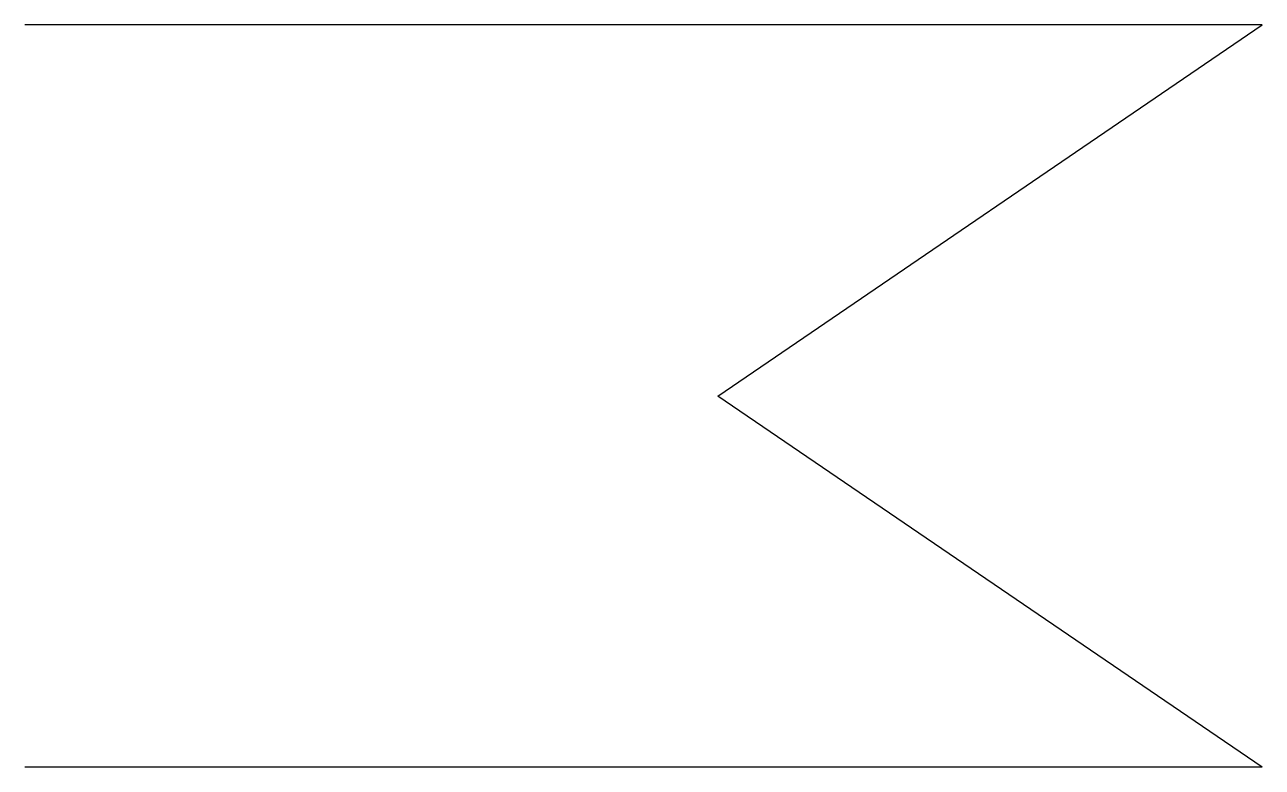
# Model space of a CAD drawing. Header units: millimetres. Extents: x -280 to 220, y -150 to 150.
import ezdxf

# ---------------------------------------------------------------- set-up
doc = ezdxf.new("R2010")
doc.units = ezdxf.units.MM

msp = doc.modelspace()

# ---------------------------------------------------------------- linework, layer by layer
at = {"color": 0, "linetype": 'ByBlock', "lineweight": -2}
for p, q in [((220, 150), (-280, 150)), ((0, 0), (220, 150)), ((220, -150), (0, 0)), ((220, -150), (-280, -150))]:
    msp.add_line(p, q, dxfattribs=at)

doc.saveas('drawing.dxf')
